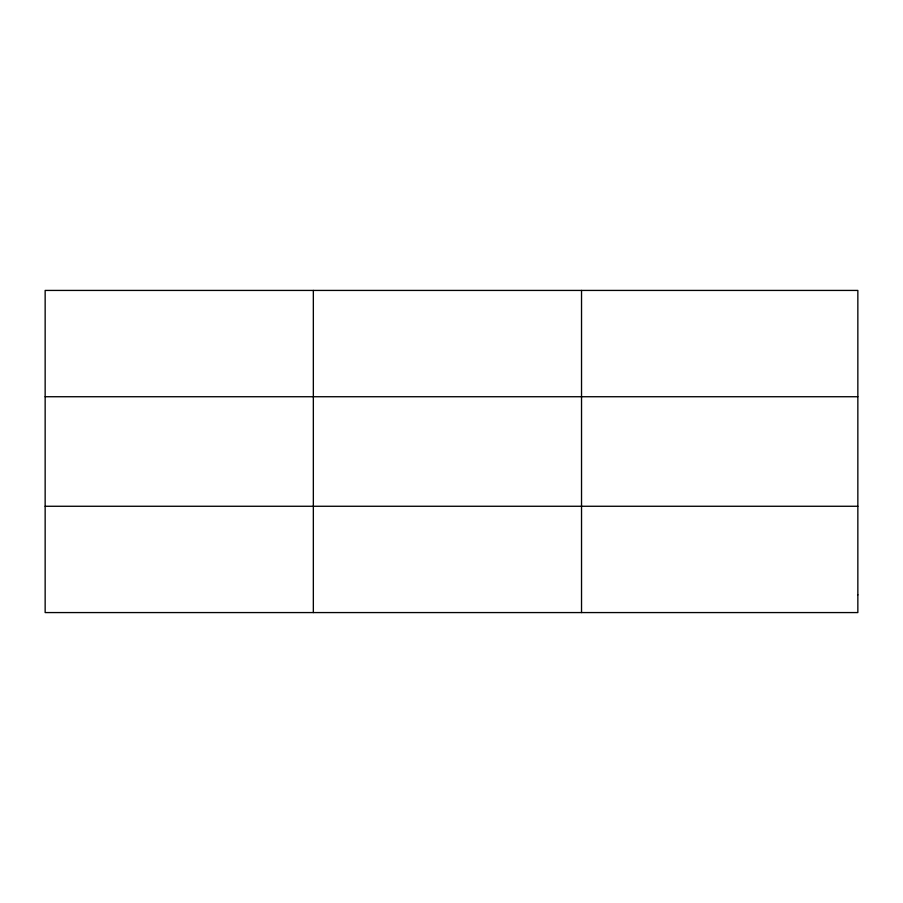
<?xml version="1.0" encoding="UTF-8"?>
<svg xmlns="http://www.w3.org/2000/svg" width="903" height="903" viewBox="0 0 903 903"><rect width="100%" height="100%" fill="white"/><g stroke="black" fill="none" stroke-linecap="round" stroke-linejoin="round"><path stroke-width="1.35" d="M313.341 612.573L313.341 290.427M581.532 612.573L581.532 290.427M45.15 396.733L857.85 396.733M45.15 506.267L857.85 506.267M857.85 594.863L857.85 612.573L45.15 612.573L45.15 290.427L857.85 290.427L857.85 594.863"/></g></svg>
